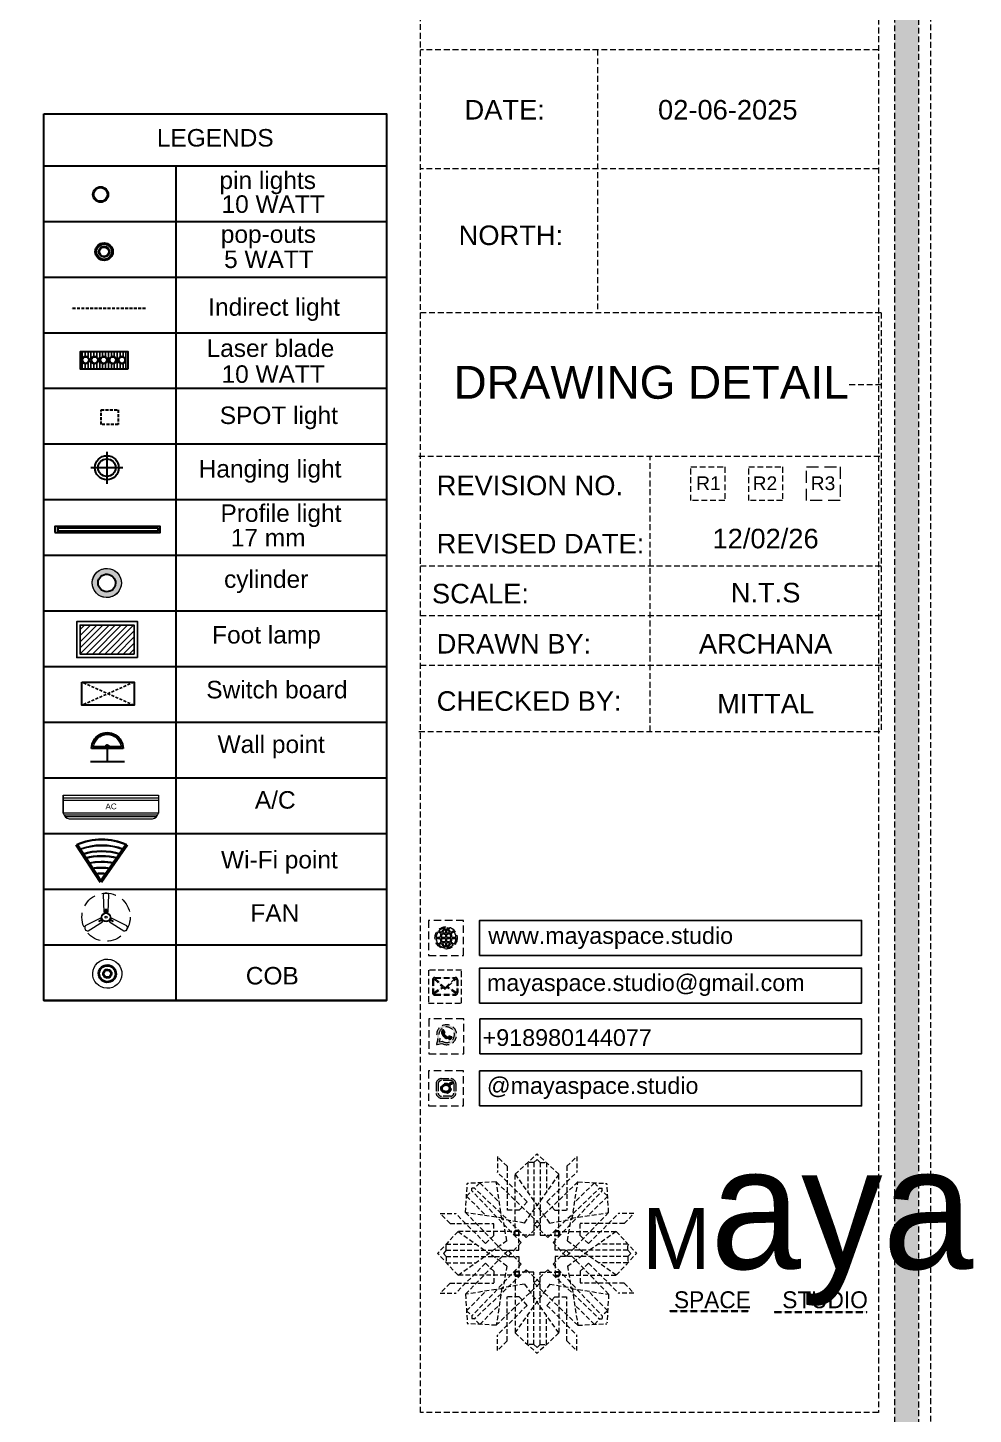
# Model space of a CAD drawing. Header units: millimetres. Extents: x 35877 to 3066687, y -650199 to -40525.
# Drawn here: x 148525.9 to 148688.1, y -180315 to -180077.3 of the extents above; entities that cross this region are included whole.
import ezdxf
from ezdxf.enums import TextEntityAlignment as Align

# ---------------------------------------------------------------- set-up
doc = ezdxf.new("R2010")
doc.units = ezdxf.units.MM
doc.header["$MEASUREMENT"] = 0
for name, pattern in [('00 . GROUND FLOOR$0$DASHED', [0.75, 0.5, -0.25]), ('DASHED', [0.75, 0.5, -0.25]), ('DASHED2', [0.375, 0.25, -0.125]), ('DASHEDX2', [1.5, 1, -0.5])]:
    doc.linetypes.add(name, pattern=pattern)
for name, color, linetype, lineweight in [('$TD_AUDIT_GENERATED_(A0BDF17)', 32, 'Continuous', 30), ('Dimension', 10, 'DASHEDX2', 20), ('ELEC-wires', 1, 'DASHED2', 13), ('Electrical', 84, 'Continuous', 30), ('FURNITURE', 32, 'Continuous', 9), ('furniture dimensions', 1, 'DASHED', 0), ('NAME PLATE', 7, 'Continuous', 25)]:
    doc.layers.add(name, color=color, linetype=linetype, lineweight=lineweight)
doc.layers.add('09ELECTRICAL', color=5, linetype='Continuous')
doc.layers.add('Labels and Texts', color=8, linetype='Continuous')
doc.styles.add('Arial', font='arial.ttf')
doc.styles.get("Standard").update_dxf_attribs({"font": 'arial.ttf', "height": 6})

# ---------------------------------------------------------------- blocks, each defined once
blk = doc.blocks.new('FSFSF')
at = {"color": 42, "lineweight": 5, "true_color": 0xe0ac11}
for p, q in [((28600.03, 143.51), (28600.03, 140.16)), ((28602.15, 141.41), (28600.03, 143.51)), ((28603.86, 139.69), (28608.58, 144.08)), ((28613.31, 139.69), (28608.58, 144.08)), ((28615.02, 141.41), (28617.14, 143.51)), ((28617.14, 143.51), (28617.14, 140.16)), ((28602.15, 141.41), (28602.15, 131.95)), ((28607.9, 142.22), (28606.58, 142.22)), ((28606.58, 142.22), (28606.58, 135.84)), ((28607.9, 142.22), (28608.58, 142.85)), ((28607.9, 142.22), (28607.9, 126.58)), ((28609.27, 142.22), (28608.59, 142.85)), ((28609.27, 142.22), (28609.27, 126.58)), ((28609.27, 142.22), (28610.59, 142.22)), ((28610.59, 142.22), (28610.59, 135.84)), ((28615.02, 141.41), (28615.02, 131.95)), ((28593.19, 131.45), (28593.54, 137.71)), ((28599.8, 138.06), (28593.54, 137.71)), ((28596.24, 137.86), (28595.12, 136.69)), ((28596.24, 137.86), (28600.47, 133.65)), ((28601.03, 130), (28599.8, 138.06)), ((28599.8, 138.05), (28608.58, 129.56)), ((28606.47, 133.76), (28600.03, 140.16)), ((28603.86, 126.58), (28603.86, 139.69)), ((28603.86, 139.69), (28608.58, 133.02)), ((28613.31, 139.69), (28608.59, 133.02)), ((28617.37, 138.05), (28608.59, 129.56)), ((28610.7, 133.76), (28617.14, 140.16)), ((28613.31, 126.58), (28613.31, 139.69)), ((28616.14, 130), (28617.37, 138.06)), ((28620.93, 137.86), (28616.7, 133.65)), ((28617.37, 138.06), (28623.63, 137.71)), ((28620.93, 137.86), (28622.05, 136.69)), ((28624, 131.45), (28623.65, 137.71)), ((28593.39, 135), (28594.56, 136.12)), ((28593.39, 135), (28597.6, 130.78)), ((28595.12, 136.69), (28594.53, 136.69)), ((28594.56, 136.12), (28594.56, 136.71)), ((28605.17, 124.98), (28594.56, 136.12)), ((28606.27, 126.08), (28595.12, 136.69)), ((28610.9, 126.08), (28622.05, 136.69)), ((28612.02, 124.98), (28622.62, 136.12)), ((28623.8, 135), (28619.59, 130.78)), ((28622.05, 136.69), (28622.64, 136.69)), ((28622.62, 136.12), (28622.62, 136.71)), ((28623.8, 135), (28622.62, 136.12)), ((28593.19, 131.45), (28601.69, 122.67)), ((28601.25, 130.22), (28593.19, 131.45)), ((28604.75, 131.95), (28602.15, 131.95)), ((28606.47, 133.76), (28604.75, 131.95)), ((28605.86, 129.18), (28608.58, 133.02)), ((28611.31, 129.18), (28608.59, 133.02)), ((28610.7, 133.76), (28612.42, 131.95)), ((28612.42, 131.95), (28615.02, 131.95)), ((28623.99, 131.45), (28615.5, 122.67)), ((28615.94, 130.22), (28624, 131.45)), ((28587.73, 131.22), (28591.08, 131.22)), ((28589.84, 129.1), (28587.73, 131.22)), ((28589.84, 129.1), (28599.29, 129.1)), ((28597.49, 124.78), (28591.08, 131.22)), ((28599.29, 126.5), (28599.29, 129.1)), ((28605.86, 129.18), (28601.03, 130)), ((28602.07, 125.39), (28601.25, 130.22)), ((28607.9, 128.92), (28608.58, 129.56)), ((28607.9, 128.92), (28608.58, 128.27)), ((28609.27, 128.92), (28608.59, 129.56)), ((28609.27, 128.92), (28608.59, 128.27)), ((28611.31, 129.18), (28616.14, 130)), ((28615.12, 125.39), (28615.94, 130.22)), ((28627.34, 129.1), (28617.89, 129.1)), ((28617.89, 126.5), (28617.89, 129.1)), ((28619.7, 124.78), (28626.1, 131.22)), ((28629.45, 131.22), (28626.1, 131.22)), ((28627.34, 129.1), (28629.45, 131.22)), ((28591.56, 127.39), (28587.17, 122.66)), ((28604.66, 127.39), (28591.56, 127.39)), ((28591.56, 127.39), (28598.23, 122.67)), ((28597.49, 124.78), (28599.29, 126.5)), ((28603.68, 126.54), (28603.68, 127.39)), ((28604.66, 126.54), (28603.68, 126.54)), ((28604.71, 127.57), (28603.86, 127.57)), ((28607.9, 126.58), (28603.86, 126.58)), ((28604.66, 123.35), (28604.66, 127.39)), ((28604.7, 126.58), (28604.71, 127.57)), ((28606.27, 126.08), (28608.58, 128.27)), ((28610.9, 126.08), (28608.59, 128.27)), ((28609.27, 126.58), (28613.31, 126.58)), ((28612.46, 126.58), (28612.46, 127.57)), ((28612.46, 127.57), (28613.31, 127.57)), ((28612.52, 123.35), (28612.52, 127.39)), ((28612.52, 127.39), (28625.63, 127.39)), ((28612.52, 126.54), (28613.51, 126.54)), ((28613.51, 126.54), (28613.51, 127.39)), ((28619.7, 124.78), (28617.89, 126.5)), ((28625.63, 127.39), (28618.96, 122.67)), ((28625.63, 127.39), (28630.02, 122.66)), ((28591.56, 117.94), (28587.17, 122.66)), ((28589.03, 123.35), (28588.4, 122.67)), ((28589.03, 121.98), (28588.4, 122.65)), ((28589.03, 123.35), (28589.03, 124.67)), ((28589.03, 124.67), (28595.4, 124.67)), ((28589.03, 123.35), (28604.66, 123.35)), ((28591.56, 117.94), (28598.23, 122.65)), ((28593.19, 113.88), (28601.69, 122.65)), ((28602.07, 125.39), (28598.23, 122.67)), ((28602.07, 119.94), (28598.23, 122.65)), ((28602.33, 123.35), (28601.69, 122.67)), ((28602.33, 121.98), (28601.69, 122.65)), ((28602.33, 123.35), (28602.97, 122.67)), ((28602.33, 121.98), (28602.97, 122.65)), ((28605.17, 124.98), (28602.97, 122.67)), ((28605.17, 120.35), (28602.97, 122.65)), ((28612.02, 124.98), (28614.21, 122.67)), ((28612.02, 120.35), (28614.21, 122.65)), ((28628.16, 123.35), (28612.52, 123.35)), ((28614.85, 123.35), (28614.21, 122.67)), ((28614.85, 121.98), (28614.21, 122.65)), ((28614.85, 123.35), (28615.5, 122.67)), ((28614.85, 121.98), (28615.5, 122.65)), ((28615.12, 125.39), (28618.96, 122.67)), ((28615.12, 119.94), (28618.96, 122.65)), ((28623.99, 113.88), (28615.5, 122.65)), ((28625.63, 117.94), (28618.96, 122.65)), ((28628.16, 124.67), (28621.78, 124.67)), ((28625.63, 117.94), (28630.02, 122.66)), ((28628.16, 123.35), (28628.16, 124.67)), ((28628.16, 123.35), (28628.78, 122.67)), ((28628.16, 121.98), (28628.78, 122.65)), ((28589.03, 121.98), (28604.66, 121.98)), ((28589.03, 121.98), (28589.03, 120.66)), ((28589.03, 120.66), (28595.4, 120.66)), ((28597.49, 120.54), (28591.08, 114.11)), ((28605.17, 120.35), (28594.56, 109.2)), ((28597.49, 120.54), (28599.29, 118.83)), ((28602.07, 119.94), (28601.25, 115.1)), ((28604.66, 121.98), (28604.66, 117.94)), ((28612.02, 120.35), (28622.62, 109.2)), ((28612.52, 121.98), (28612.52, 117.94)), ((28628.16, 121.98), (28612.52, 121.98)), ((28615.12, 119.94), (28615.94, 115.1)), ((28619.7, 120.54), (28617.89, 118.83)), ((28619.7, 120.54), (28626.1, 114.11)), ((28628.16, 120.66), (28621.78, 120.66)), ((28628.16, 121.98), (28628.16, 120.66)), ((28604.66, 117.94), (28591.56, 117.94)), ((28606.27, 119.15), (28595.12, 108.54)), ((28599.29, 118.83), (28599.29, 116.23)), ((28604.66, 118.78), (28603.68, 118.78)), ((28603.68, 118.78), (28603.68, 117.94)), ((28607.9, 118.65), (28603.86, 118.65)), ((28603.86, 118.65), (28603.86, 105.54)), ((28604.71, 117.66), (28603.86, 117.66)), ((28604.7, 118.65), (28604.71, 117.66)), ((28606.27, 119.15), (28608.58, 116.96)), ((28607.9, 103.01), (28607.9, 118.65)), ((28607.9, 116.31), (28608.58, 116.96)), ((28610.9, 119.15), (28608.59, 116.96)), ((28609.27, 116.31), (28608.59, 116.96)), ((28609.27, 118.65), (28613.31, 118.65)), ((28609.27, 103.01), (28609.27, 118.65)), ((28610.9, 119.15), (28622.05, 108.54)), ((28612.46, 118.65), (28612.46, 117.66)), ((28612.46, 117.66), (28613.31, 117.66)), ((28612.52, 118.78), (28613.51, 118.78)), ((28612.52, 117.94), (28625.63, 117.94)), ((28613.31, 118.65), (28613.31, 105.54)), ((28613.51, 118.78), (28613.51, 117.94)), ((28617.89, 118.83), (28617.89, 116.23)), ((28589.84, 116.23), (28587.73, 114.11)), ((28587.73, 114.11), (28591.08, 114.11)), ((28589.84, 116.23), (28599.29, 116.23)), ((28601.25, 115.1), (28593.19, 113.87)), ((28593.19, 113.87), (28593.54, 107.62)), ((28593.39, 110.32), (28597.6, 114.55)), ((28599.8, 107.17), (28608.58, 115.67)), ((28601.03, 115.23), (28599.8, 107.17)), ((28605.86, 116.05), (28601.03, 115.23)), ((28605.86, 116.05), (28608.58, 112.21)), ((28607.9, 116.31), (28608.58, 115.67)), ((28609.27, 116.31), (28608.59, 115.67)), ((28611.31, 116.05), (28608.59, 112.21)), ((28617.37, 107.17), (28608.59, 115.67)), ((28611.31, 116.05), (28616.14, 115.23)), ((28615.94, 115.1), (28624, 113.87)), ((28616.14, 115.23), (28617.37, 107.17)), ((28627.34, 116.23), (28617.89, 116.23)), ((28623.8, 110.32), (28619.59, 114.55)), ((28624, 113.87), (28623.65, 107.62)), ((28629.45, 114.11), (28626.1, 114.11)), ((28627.34, 116.23), (28629.45, 114.11)), ((28596.24, 107.37), (28600.47, 111.58)), ((28606.47, 111.47), (28600.03, 105.07)), ((28602.15, 103.82), (28602.15, 113.27)), ((28604.75, 113.27), (28602.15, 113.27)), ((28603.86, 105.54), (28608.58, 112.21)), ((28606.47, 111.47), (28604.75, 113.27)), ((28613.31, 105.54), (28608.59, 112.21)), ((28610.7, 111.47), (28612.42, 113.27)), ((28610.7, 111.47), (28617.14, 105.07)), ((28612.42, 113.27), (28615.02, 113.27)), ((28615.02, 103.82), (28615.02, 113.27)), ((28620.93, 107.37), (28616.7, 111.58)), ((28593.39, 110.32), (28594.56, 109.2)), ((28599.8, 107.17), (28593.54, 107.52)), ((28595.12, 108.54), (28594.53, 108.54)), ((28594.56, 109.2), (28594.56, 108.61)), ((28596.24, 107.37), (28595.12, 108.54)), ((28606.58, 103.01), (28606.58, 109.38)), ((28610.59, 103.01), (28610.59, 109.38)), ((28617.37, 107.17), (28623.63, 107.52)), ((28620.93, 107.37), (28622.05, 108.54)), ((28622.05, 108.54), (28622.64, 108.54)), ((28623.8, 110.32), (28622.62, 109.2)), ((28622.62, 109.2), (28622.62, 108.61)), ((28600.03, 101.71), (28600.03, 105.07)), ((28603.86, 105.54), (28608.58, 101.15)), ((28613.31, 105.54), (28608.58, 101.15)), ((28617.14, 101.71), (28617.14, 105.07)), ((28602.15, 103.82), (28600.03, 101.71)), ((28607.9, 103.01), (28606.58, 103.01)), ((28607.9, 103.01), (28608.58, 102.38)), ((28609.27, 103.01), (28608.59, 102.38)), ((28609.27, 103.01), (28610.59, 103.01)), ((28615.02, 103.82), (28617.14, 101.71))]:
    blk.add_line(p, q, dxfattribs=at)
blk = doc.blocks.new('hgwg')
at = {"layer": 'Dimension', "true_color": 0xd39e00}
h = blk.add_hatch(color=42, dxfattribs=at)
h.dxf.hatch_style = 1
h.paths.add_polyline_path([(27505.71, 45.05), (27494.27, 45.05), (27494.27, 44.9), (27505.71, 44.9)])
h = blk.add_hatch(color=42, dxfattribs=at)
h.dxf.hatch_style = 1
h.paths.add_polyline_path([(27523.3, 44.9), (27509.68, 44.9), (27509.68, 44.75), (27523.3, 44.75)])
at = {"layer": 'Dimension', "color": 42, "true_color": 0xd39e00}
for p, q in [((27494.27, 45.05), (27505.71, 45.05)), ((27494.27, 44.9), (27494.27, 45.05)), ((27505.71, 45.05), (27505.71, 44.9)), ((27494.27, 44.9), (27505.71, 44.9)), ((27509.68, 44.9), (27523.3, 44.9)), ((27509.68, 44.9), (27509.68, 44.75)), ((27509.68, 44.75), (27523.3, 44.75)), ((27523.3, 44.75), (27523.3, 44.9))]:
    blk.add_line(p, q, dxfattribs=at)
at = {"layer": 'Dimension', "color": 42, "true_color": 0xd39e00, "attachment_point": 1}
for s, width, insert, char_height in [('{\\fCinzel|b0|i0|c0|p2;\\H1.5x;M\\fAmsterdam One|b0|i0|c0|p2;\\H2x;aya}', 85.3277, (27490.17, 69.17), 6), ('{\\fCinzel|b0|i0|c0|p0;SPACE     STUDIO}', 66.129, (27494.83, 47.86), 2.5)]:
    blk.add_mtext_dynamic_manual_height_columns(s, width=width, gutter_width=30, heights=[0], dxfattribs=dict(at, insert=insert, char_height=char_height))
blk = doc.blocks.new('aggerg')
at = {"layer": 'Dimension', "color": 42, "true_color": 0xd39e00}
blk.add_lwpolyline([(-1.41, 1.41), (1.41, 1.41), (1.41, -1.41), (-1.41, -1.41)], close=True, dxfattribs=at)
at = {"layer": 'NAME PLATE', "lineweight": 0, "insert": (-0.03, 0.62), "char_height": 1.151, "width": 2.2458, "attachment_point": 2, "style": 'Arial'}
blk.add_mtext('R3', dxfattribs=at)
blk = doc.blocks.new('QEGW4TG')
at = {"layer": 'Dimension', "true_color": 0x000000}
h = blk.add_hatch(color=18, dxfattribs=at)
h.dxf.hatch_style = 1
h.paths.add_polyline_path([(2.69, 1.93, 0.170513), (2.95, 1.97, 0.190337), (3.11, 2.18, 0.316231), (3.07, 2.28), (2.79, 2.37, 0.273721), (2.69, 2.34, 0.040749), (2.63, 2.27, -0.441282), (2.53, 2.25, -0.11828), (2.06, 2.64, -0.441282), (2.07, 2.74, 0.040749), (2.13, 2.81, 0.290083), (2.14, 2.92), (2.01, 3.18, 0.316231), (1.91, 3.2, 0.190337), (1.73, 3, 0.170513), (1.72, 2.74, 0.252784)], flags=0)
h.paths.add_polyline_path([(1.19, 1.98), (1.03, 1.3, 0.550912), (1.11, 1.23), (1.75, 1.39, 6.344125)])
h.paths.add_polyline_path([(1.81, 1.7), (1.4, 1.6), (1.5, 2.03, -9.071339)], flags=16)
h.paths.add_polyline_path([(3.11, 2.16, -0.17811), (2.95, 1.97, -0.170513), (2.69, 1.93, -0.252784), (1.72, 2.74, -0.170513), (1.73, 3, -0.17811), (1.89, 3.19, -0.370089), (2.01, 3.18), (2.14, 2.92, -0.307185), (2.13, 2.8, -0.041087), (2.06, 2.73, 0.321676), (2.05, 2.65, 0.126524), (2.55, 2.24, 0.312216), (2.62, 2.26, -0.041087), (2.68, 2.34, -0.290673), (2.79, 2.37), (3.07, 2.28, -0.370089)], flags=0)
h = blk.add_hatch(color=18, dxfattribs=at)
h.dxf.hatch_style = 1
h.paths.add_polyline_path([(2.79, 2.37, 0.273721), (2.69, 2.34, 0.040749), (2.63, 2.27, -0.441282), (2.53, 2.25, -0.11828), (2.06, 2.64, -0.441282), (2.07, 2.74, 0.040749), (2.13, 2.81, 0.290083), (2.14, 2.92), (2.01, 3.18, 0.316231), (1.91, 3.2, 0.190337), (1.73, 3, 0.170513), (1.72, 2.74, 0.252784), (2.69, 1.93, 0.170513), (2.95, 1.97, 0.190337), (3.11, 2.18, 0.316231), (3.07, 2.28)])
for p, q in [((1.19, 1.98), (1.03, 1.3)), ((1.5, 2.03), (1.4, 1.6)), ((2.01, 3.18), (2.14, 2.92)), ((3.07, 2.28), (2.8, 2.36)), ((1.1, 1.23), (1.75, 1.39)), ((1.4, 1.6), (1.81, 1.7))]:
    blk.add_line(p, q)
blk.add_lwpolyline([(0, 0), (4.68, 0), (4.68, 4.68), (0, 4.68)], close=True)
for centre, radius, start, end in [((2.39, 2.56), 1.34, 241.4727, 205.6422), ((2.39, 2.56), 1.04, 235.9962, 210.8333), ((2.09, 2.87), 0.39, 159.7007, 198.4072), ((2.96, 3.23), 1.33, 201.4218, 258.1669), ((2.07, 2.87), 0.364, 118.9685, 159.3648), ((1.94, 3.12), 0.0896, 41.8985, 123.1344), ((2.11, 2.68), 0.066, 135.9932, 224.8892), ((1.67, 3.16), 0.586, 312.4617, 321.8728), ((3.12, 3.42), 1.31, 216.5455, 243.5279), ((2.05, 2.87), 0.104, 320.3924, 28.6971), ((2.57, 2.3), 0.066, 234.2482, 323.1441), ((3.11, 1.94), 0.586, 137.2645, 146.6756), ((2.76, 2.27), 0.104, 70.4402, 138.745), ((2.75, 2.31), 0.39, 260.7301, 299.4366), ((2.76, 2.29), 0.364, 299.7725, 340.1688), ((3.03, 2.2), 0.0896, 336.0029, 57.2388), ((1.09, 1.29), 0.0598, 164.8483, 282.1458)]:
    blk.add_arc(centre, radius, start, end)
blk = doc.blocks.new('ASGERG')
at = {"layer": 'Dimension', "true_color": 0x000000}
h = blk.add_hatch(color=18, dxfattribs=at)
h.dxf.hatch_style = 1
h.paths.add_polyline_path([(0.99, 1.7, 0.353872), (1.69, 1.03), (2.96, 1.03, 0.353872), (3.66, 1.7), (3.66, 2.99, 0.353872), (2.96, 3.67), (1.69, 3.67, 0.353872), (0.99, 2.99)])
h.paths.add_polyline_path([(1.27, 2.97, -0.353872), (1.72, 3.4), (2.94, 3.4, -0.353872), (3.38, 2.97), (3.38, 1.72, -0.353872), (2.94, 1.3), (1.72, 1.3, -0.353872), (1.27, 1.72)], flags=16)
h.paths.add_polyline_path([(3.02, 2.35, -1), (1.64, 2.35, -1)], flags=0)
h.paths.add_polyline_path([(2.74, 2.35, -1), (1.92, 2.35, -1)], flags=0)
h.paths.add_polyline_path([(2.86, 3.02, -1), (3.19, 3.02, -1)], flags=0)
h.paths.add_polyline_path([(1.64, 2.35, 1), (3.02, 2.35, 1)], flags=0)
h = blk.add_hatch(color=18, dxfattribs=at)
h.dxf.hatch_style = 1
h.paths.add_polyline_path([(1.64, 2.35, 1), (3.02, 2.35, 1)])
h.paths.add_polyline_path([(2.74, 2.35, -1), (1.92, 2.35, -1)], flags=16)
h = blk.add_hatch(color=18, dxfattribs=at)
h.dxf.hatch_style = 1
h.paths.add_polyline_path([(3.19, 3.02, 1), (2.86, 3.02, 1)])
for p, q in [((0.99, 2.99), (0.99, 1.7)), ((1.27, 2.97), (1.27, 1.72)), ((1.69, 3.67), (2.96, 3.67)), ((2.94, 3.4), (1.72, 3.4)), ((3.38, 2.97), (3.38, 1.72)), ((3.66, 2.99), (3.66, 1.7)), ((1.69, 1.03), (2.96, 1.03)), ((2.94, 1.3), (1.72, 1.3))]:
    blk.add_line(p, q)
blk.add_lwpolyline([(0, 0), (4.68, 0), (4.68, 4.68), (0, 4.68)], close=True)
for centre, radius in [((2.33, 2.35), 0.694), ((2.33, 2.35), 0.414), ((3.02, 3.02), 0.168)]:
    blk.add_circle(centre, radius)
for centre, radius, start, end in [((1.76, 2.89), 0.778, 94.8631, 172.8127), ((1.76, 2.91), 0.491, 94.8631, 172.8127), ((2.9, 2.91), 0.491, 7.1873, 85.1369), ((2.89, 2.89), 0.778, 7.1873, 85.1369), ((1.76, 1.8), 0.778, 187.1873, 265.1369), ((1.76, 1.78), 0.491, 187.1873, 265.1369), ((2.9, 1.78), 0.491, 274.8631, 352.8127), ((2.89, 1.8), 0.778, 274.8631, 352.8127)]:
    blk.add_arc(centre, radius, start, end)
blk = doc.blocks.new('DTGWEGEARG')
at = {"layer": 'Dimension', "true_color": 0x000000}
h = blk.add_hatch(color=18, dxfattribs=at)
h.dxf.hatch_style = 1
h.paths.add_polyline_path([(3.83, 2.34, 1), (0.85, 2.34, 1)])
h.paths.add_polyline_path([(2.51, 1.01, 0.105795), (2.96, 1.58, -0.055205), (3.3, 1.41, -0.169822)], flags=16)
h.paths.add_polyline_path([(2.41, 1.12), (2.41, 1.69, -0.058279), (2.81, 1.63, -0.103353)], flags=16)
h.paths.add_polyline_path([(2.26, 1.13, -0.101741), (1.87, 1.63, -0.057171), (2.26, 1.69)], flags=16)
h.paths.add_polyline_path([(2.17, 1.01, -0.169822), (1.38, 1.41, -0.055205), (1.72, 1.58, 0.105795)], flags=16)
h.paths.add_polyline_path([(3.02, 1.72, 0.081336), (3.13, 2.27), (3.68, 2.27, -0.152069), (3.4, 1.52, 0.05687)], flags=16)
h.paths.add_polyline_path([(2.87, 1.77, 0.061945), (2.41, 1.84), (2.41, 2.27), (2.98, 2.27, -0.081344)], flags=16)
h.paths.add_polyline_path([(2.26, 1.84, 0.060923), (1.8, 1.77, -0.081344), (1.7, 2.27), (2.26, 2.27)], flags=16)
h.paths.add_polyline_path([(1.66, 1.72, 0.05687), (1.28, 1.52, -0.152069), (1, 2.27), (1.55, 2.27, 0.081336)], flags=16)
h.paths.add_polyline_path([(2.41, 2.42), (2.41, 2.83, 0.061945), (2.87, 2.91, -0.080009), (2.98, 2.42)], flags=16)
h.paths.add_polyline_path([(3.13, 2.42, 0.080116), (3.02, 2.96, 0.05687), (3.4, 3.16, 0.028258), (3.3, 3.27, -0.055205), (2.96, 3.1, 0.105795), (2.51, 3.67, -0.36029), (3.68, 2.42)], flags=16)
h.paths.add_polyline_path([(2.26, 2.42), (1.7, 2.42, -0.080009), (1.8, 2.91, 0.060923), (2.26, 2.84)], flags=16)
h.paths.add_polyline_path([(1.55, 2.42), (1, 2.42, -0.150466), (1.28, 3.16, 0.05687), (1.66, 2.96, 0.080116)], flags=16)
h.paths.add_polyline_path([(2.41, 2.98), (2.41, 3.56, -0.103353), (2.81, 3.05, -0.058279)], flags=16)
h.paths.add_polyline_path([(2.26, 2.99, -0.057171), (1.87, 3.05, -0.101741), (2.26, 3.55)], flags=16)
h.paths.add_polyline_path([(1.72, 3.1, -0.055205), (1.38, 3.27, -0.169822), (2.17, 3.67, 0.105795)], flags=16)
blk.add_lwpolyline([(0, 0), (4.68, 0), (4.68, 4.68), (0, 4.68)], close=True)
at = {"layer": 'Dimension', "color": 18, "true_color": 0x000000}
for p, q in [((1, 2.42), (1.55, 2.42)), ((1, 2.27), (1.55, 2.27)), ((1.7, 2.42), (2.26, 2.42)), ((1.7, 2.27), (2.26, 2.27)), ((2.26, 3.55), (2.26, 2.99)), ((2.26, 2.84), (2.26, 2.42)), ((2.26, 2.27), (2.26, 1.84)), ((2.41, 3.56), (2.41, 2.98)), ((2.41, 2.83), (2.41, 2.42)), ((2.41, 2.42), (2.98, 2.42)), ((2.41, 2.27), (2.98, 2.27)), ((2.41, 2.27), (2.41, 1.84)), ((3.13, 2.42), (3.68, 2.42)), ((3.13, 2.27), (3.68, 2.27)), ((2.26, 1.69), (2.26, 1.13)), ((2.41, 1.69), (2.41, 1.12))]:
    blk.add_line(p, q, dxfattribs=at)
blk.add_circle((2.34, 2.34), 1.49, dxfattribs=at)
for centre, radius, start, end in [((2.34, 2.34), 1.34, 142.3819, 176.6093), ((2.34, 2.34), 1.34, 183.0315, 217.6181), ((2.34, 4.74), 1.9, 236.1399, 249.1595), ((2.34, 2.34), 1.34, 97.3549, 135.9073), ((2.34, 4.74), 1.75, 236.7417, 249.3811), ((3.28, 2.34), 1.73, 159.0567, 177.3789), ((3.28, 2.34), 1.73, 182.3435, 200.9433), ((3.28, 2.34), 1.58, 158.8325, 177.1302), ((3.28, 2.34), 1.58, 182.5658, 201.1675), ((3.28, 2.34), 1.73, 129.9301, 154.0867), ((2.34, 4.74), 1.9, 253.6799, 267.6253), ((3.28, 2.34), 1.58, 130.1073, 153.3446), ((2.34, 4.74), 1.75, 254.3336, 267.422), ((1.4, 2.34), 1.58, 26.6554, 50.2584), ((2.34, 4.74), 1.75, 272.3248, 285.6664), ((2.34, 4.74), 1.9, 272.1415, 286.3201), ((2.34, 2.34), 1.34, 3.3907, 82.6451), ((1.4, 2.34), 1.73, 25.9133, 50.0699), ((1.4, 2.34), 1.58, 2.8698, 21.1675), ((1.4, 2.34), 1.58, 338.8325, 357.4342), ((2.34, 4.74), 1.75, 290.6189, 303.2583), ((2.34, 4.74), 1.9, 290.8405, 303.8601), ((1.4, 2.34), 1.73, 2.6211, 20.9433), ((1.4, 2.34), 1.73, 339.0567, 357.6565), ((2.34, 2.34), 1.34, 322.3819, 356.9685), ((2.34, -0.06), 1.9, 110.8405, 123.8601), ((2.34, -0.06), 1.75, 110.6189, 123.2583), ((2.34, 2.34), 1.34, 224.0927, 262.6451), ((3.28, 2.34), 1.73, 205.9133, 230.0699), ((2.34, -0.06), 1.9, 92.3747, 106.3201), ((2.34, -0.06), 1.75, 92.578, 105.6664), ((3.28, 2.34), 1.58, 206.6554, 229.8927), ((2.34, -0.06), 1.9, 73.6799, 87.8585), ((2.34, -0.06), 1.75, 74.3336, 87.6752), ((1.4, 2.34), 1.58, 309.7416, 333.3446), ((1.4, 2.34), 1.73, 309.9301, 334.0867), ((2.34, 2.34), 1.34, 277.3549, 315.9073), ((2.34, -0.06), 1.75, 56.7417, 69.3811), ((2.34, -0.06), 1.9, 56.1399, 69.1595)]:
    blk.add_arc(centre, radius, start, end, dxfattribs=at)
blk = doc.blocks.new('FLOOR LT.')
at = {"layer": '09ELECTRICAL'}
h = blk.add_hatch(dxfattribs=at)
h.set_pattern_fill('ANSI31', color=256, scale=6.05916, angle=180, style=0)
h.set_pattern_definition([(225, (8190.6031, -14293.93296), (0.535559115, -0.535559115), [])])
h.paths.add_polyline_path([(0.56, -5.52), (-8.83, -5.52), (-8.83, -0.49), (0.56, -0.49)])
for points in [[(1.17, -6.13), (-9.43, -6.13), (-9.43, 0.12), (1.17, 0.12)], [(0.56, -5.52), (-8.83, -5.52), (-8.83, -0.49), (0.56, -0.49)]]:
    blk.add_lwpolyline(points, close=True, dxfattribs=at)
blk = doc.blocks.new('A$C2E9001B6')
at = {"layer": 'Electrical', "ltscale": 10}
for p, q in [((0, 5), (5.83, 5)), ((2.92, 2.71), (2.92, 5)), ((0.21, 2.71), (5.62, 2.71)), ((0.51, 2.42), (5.32, 2.42))]:
    blk.add_line(p, q, dxfattribs=at)
at = {"layer": 'Electrical', "ltscale": 10, "extrusion": (0, 0, -1)}
for centre, major_axis, start_param, end_param in [((2.92, 2.71), (-1.91, 1.91), 2.356194, 5.497787), ((2.92, 2.71), (1.71, 1.71), 0.902965, 3.809424), ((2.92, 2.43), (-0.223, 0.223), 2.378522, 5.47546)]:
    blk.add_ellipse(centre, major_axis=major_axis, ratio=1, start_param=start_param, end_param=end_param, dxfattribs=at)
blk = doc.blocks.new('zw$7A8B')
at = {"layer": 'Electrical', "lineweight": 9}
for p, q in [((0, 12), (0, 2.9)), ((0.28, 2.07), (47.72, 2.07)), ((0.81, 1.24), (47.19, 1.24)), ((3.04, 0), (44.96, 0))]:
    blk.add_line(p, q, dxfattribs=at)
at = {"layer": 'Electrical', "lineweight": 9, "ltscale": 2}
for p, q in [((0, 12), (48, 12)), ((0, 2.9), (0, 12)), ((48, 12), (48, 2.9)), ((48, 2.9), (0, 2.9))]:
    blk.add_line(p, q, dxfattribs=at)
at = {"layer": 'Electrical', "lineweight": 9, "ltscale": 15}
for p, q in [((0, 10.69), (48, 10.69)), ((0, 9.53), (48, 9.53))]:
    blk.add_line(p, q, dxfattribs=at)
at = {"layer": 'Electrical', "lineweight": 9}
for centre, start, end in [((3.61, 3.64), 191.54791, 261.14859), ((44.39, 3.64), 278.85141, 348.45209)]:
    blk.add_arc(centre, 3.68, start, end, dxfattribs=at)
at = {"layer": 'Electrical', "ltscale": 10, "insert": (21.28, 7.81), "char_height": 2.929, "width": 6.7046, "attachment_point": 1}
blk.add_mtext('AC', dxfattribs=at)

msp = doc.modelspace()

# ---------------------------------------------------------------- hatches: boundary and pattern name
at = {"layer": '$TD_AUDIT_GENERATED_(A0BDF17)', "lineweight": 13, "true_color": 0xc7c8ca, "transparency": 33554687}
h = msp.add_hatch(color=9, dxfattribs=at)
h.dxf.hatch_style = 1
h.paths.add_polyline_path([(148534.2767, -180217.3053), (148534.3686, -180217.4462, -0.20683695), (148542.8511, -180217.4441), (148542.9479, -180217.3053, 0.20833147)])
h.paths.add_polyline_path([(148534.7919, -180218.095), (148534.8848, -180218.2374, -0.17912075), (148542.3068, -180218.2252), (148542.4047, -180218.0846, 0.18104085)])
h.paths.add_polyline_path([(148535.3233, -180218.9095), (148535.4174, -180219.0538, -0.15130598), (148541.7432, -180219.034), (148541.8427, -180218.8911, 0.1536633)])
h.paths.add_polyline_path([(148535.7792, -180219.6083), (148535.8746, -180219.7545, -0.12793916), (148541.2577, -180219.7305), (148541.3589, -180219.5854, 0.13067492)])
h.paths.add_polyline_path([(148536.3419, -180220.4709), (148536.4392, -180220.6199, -0.09958591), (148540.656, -180220.5939), (148540.7596, -180220.4453, 0.10279903)])
h.paths.add_polyline_path([(148536.9231, -180221.3618), (148537.0226, -180221.5143, -0.07071362), (148540.0315, -180221.4901), (148540.138, -180221.3373, 0.07443909)])
h.paths.add_polyline_path([(148539.4922, -180222.264, 0.04541469), (148537.5241, -180222.2829), (148537.6263, -180222.4397, -0.04112928), (148539.3822, -180222.4219)])
at = {"layer": 'Dimension', "true_color": 0xd39e00, "transparency": 33554687}
h = msp.add_hatch(color=42, dxfattribs=at)
h.paths.add_polyline_path([(148094.233, -179910.7893), (148094.233, -180322.1545), (148678.662, -180322.1545), (148678.662, -179910.7893)])
h.paths.add_polyline_path([(148098.3346, -179914.8909), (148674.5604, -179914.8909), (148674.5604, -180318.0528), (148098.3346, -180318.0528)], flags=16)
at = {"layer": 'Dimension', "true_color": 0x000000, "transparency": 33554687}
h = msp.add_hatch(color=18, dxfattribs=at)
h.dxf.hatch_style = 1
h.paths.add_polyline_path([(148599.2178, -180243.1274, 0.41421356), (148599.6533, -180242.6919), (148599.6533, -180240.5145, 0.41421356), (148599.2178, -180240.079), (148595.758, -180240.079, 0.41421356), (148595.3225, -180240.5145), (148595.3225, -180242.6919, 0.41421356), (148595.758, -180243.1274)])
h.paths.add_polyline_path([(148597.8091, -180241.8154), (148599.4103, -180242.8844, -0.19891237), (148599.2178, -180242.9641), (148595.758, -180242.9641, -0.19891237), (148595.5655, -180242.8844), (148597.1667, -180241.8154), (148597.4879, -180242.116)], flags=16)
h.paths.add_polyline_path([(148597.4879, -180241.8923), (148595.7267, -180240.2441, -0.02878333), (148595.758, -180240.2423), (148599.2178, -180240.2423, -0.02878333), (148599.2491, -180240.2441)], flags=16)
h.paths.add_polyline_path([(148597.9315, -180241.7008), (148599.4076, -180240.3194, -0.20248192), (148599.49, -180240.5145), (148599.49, -180242.6919, -0.04307597), (148599.486, -180242.7386)], flags=16)
h.paths.add_polyline_path([(148597.0443, -180241.7008), (148595.4898, -180242.7386, -0.04307597), (148595.4858, -180242.6919), (148595.4858, -180240.5145, -0.20248192), (148595.5682, -180240.3194)], flags=16)
at = {"layer": 'Electrical', "lineweight": 25, "true_color": 0x000000, "transparency": 33554687}
h = msp.add_hatch(dxfattribs=at)
h.set_pattern_fill('ANSI31', color=18, scale=4, angle=225)
h.set_pattern_definition([(270, (161534.27237, -201103.6364), (0.5, -2e-16), [])])
h.paths.add_polyline_path([(148540.7502, -180135.7979), (148541.6186, -180134.7478, -0.67540134), (148542.0775, -180133.608, -0.15536019), (148542.4604, -180133.7299), (148543.0801, -180132.9806), (148543.0801, -180132.7979), (148534.9907, -180132.7979), (148534.9907, -180135.7979)])
h.paths.add_polyline_path([(148535.8551, -180134.9325, -1), (148535.8551, -180133.608, -1)], flags=16)
h.paths.add_polyline_path([(148537.4107, -180133.608, -1), (148537.4107, -180134.9325, -1)], flags=16)
h.paths.add_polyline_path([(148535.8551, -180134.8001, -1), (148535.8551, -180133.7405, -1)], flags=0)
h.paths.add_polyline_path([(148537.4107, -180133.7405, -1), (148537.4107, -180134.8001, -1)], flags=0)
h.paths.add_polyline_path([(148538.9663, -180133.608, -1), (148538.9663, -180134.9325, -1)], flags=16)
h.paths.add_polyline_path([(148538.9663, -180133.7405, -1), (148538.9663, -180134.8001, -1)], flags=0)
h.paths.add_polyline_path([(148540.5219, -180133.608, -1), (148540.5219, -180134.9325, -1)], flags=16)
h.paths.add_polyline_path([(148540.5219, -180133.7405, -1), (148540.5219, -180134.8001, -1)], flags=0)
h.paths.add_polyline_path([(148541.6186, -180134.7478), (148540.7502, -180135.7979), (148543.0801, -180135.7979), (148543.0801, -180132.9806), (148542.4604, -180133.7299, -0.7310619), (148542.0775, -180134.9325, -0.19374382)], flags=17)
at = {"layer": 'FURNITURE', "lineweight": 0, "transparency": 33554600}
h = msp.add_hatch(color=9, dxfattribs=at)
h.dxf.hatch_style = 1
h.paths.add_polyline_path([(148536.99, -180172.4737, 1), (148541.99, -180172.4737, 1)])
h.paths.add_polyline_path([(148540.99, -180172.4737, -1), (148537.99, -180172.4737, -1)], flags=16)

# ---------------------------------------------------------------- linework, layer by layer
at = {"layer": '$TD_AUDIT_GENERATED_(A0BDF17)', "color": 5, "lineweight": 53, "transparency": 33554687}
for q in [(148534.2767, -180217.3053, -0.2268), (148542.9479, -180217.3053, -0.2268)]:
    msp.add_line((148538.4693, -180223.7318, -0.2268), q, dxfattribs=at)
at = {"layer": '$TD_AUDIT_GENERATED_(A0BDF17)', "lineweight": 13, "transparency": 33554687}
for centre, radius, start, end in [((148538.6123, -180227.2591, -0.2268), 10.8571, 66.463631, 113.536369), ((148538.6123, -180228.2578, -0.2268), 10.8571, 69.555062, 110.601972), ((148538.6123, -180228.2578, -0.2268), 10.6913, 69.783866, 110.404531), ((148538.6123, -180229.2565, -0.2268), 10.8571, 72.690079, 107.633807), ((148538.6123, -180229.2565, -0.2268), 10.6913, 72.971626, 107.387374), ((148538.6123, -180230.0893, -0.2268), 10.8571, 75.346176, 105.125935), ((148538.6123, -180231.088, -0.2268), 10.8571, 78.592934, 102.070244), ((148538.6123, -180231.088, -0.2268), 10.6913, 78.979361, 101.727768), ((148538.6123, -180232.0867, -0.2268), 10.8571, 81.921698, 98.950466), ((148538.6123, -180232.0867, -0.2268), 10.6913, 82.371465, 98.55092), ((148538.6123, -180233.0854, -0.2268), 10.8571, 85.351274, 95.7524), ((148538.6123, -180233.0854, -0.2268), 10.6913, 85.870472, 95.291298)]:
    msp.add_arc(centre, radius, start, end, dxfattribs=at)
at = {"layer": '$TD_AUDIT_GENERATED_(A0BDF17)', "color": 252, "lineweight": 13, "true_color": 0x939598, "transparency": 33554687}
msp.add_arc((148538.6123, -180227.2591, -0.2268), 10.6913, 66.641864, 113.386262, dxfattribs=at)
at = {"color": 242, "linetype": 'DASHED', "true_color": 0xcd2027, "transparency": 33554687}
for p, q in [((148544.1944, -180193.4426, -0.2268), (148535.1872, -180189.4557, -0.2268)), ((148544.1944, -180189.4557, -0.2268), (148535.1872, -180193.4426, -0.2268))]:
    msp.add_line(p, q, dxfattribs=at)
at = {"color": 18, "true_color": 0x000000, "transparency": 33554687}
for points in [[(148603.421, -180236.3065), (148668.9055, -180236.3065), (148668.9055, -180230.3214), (148603.421, -180230.3214)], [(148603.421, -180244.4755), (148668.9055, -180244.4755), (148668.9055, -180238.4904), (148603.421, -180238.4904)], [(148603.4514, -180253.1889), (148668.9055, -180253.1889), (148668.9055, -180247.2038), (148603.4514, -180247.2038)], [(148603.421, -180262.1106), (148668.9055, -180262.1106), (148668.9055, -180256.1256), (148603.421, -180256.1256)]]:
    msp.add_lwpolyline(points, close=True, dxfattribs=at)
at = {"layer": 'Dimension', "color": 42, "true_color": 0xd39e00, "transparency": 33554687}
for p, q in [((148671.7836, -180081.06), (148593.2536, -180081.06)), ((148623.6376, -180081.06), (148623.6376, -180126.1435)), ((148671.7836, -180101.467), (148593.2536, -180101.467)), ((148672.2594, -180126.1435), (148593.0108, -180126.1435)), ((148672.2594, -180126.1435), (148672.2594, -180197.9221)), ((148666.793, -180138.4484), (148672.2594, -180138.4484)), ((148593.0108, -180150.7533), (148672.2594, -180150.7533)), ((148632.6351, -180197.9221), (148632.6351, -180150.7533)), ((148672.2594, -180169.6209), (148593.0108, -180169.6209)), ((148672.2594, -180178.1182), (148593.0108, -180178.1182)), ((148672.2594, -180186.6155), (148593.0108, -180186.6155)), ((148593.0108, -180197.9221), (148672.2594, -180197.9221))]:
    msp.add_line(p, q, dxfattribs=at)
at = {"layer": 'Dimension', "color": 18, "true_color": 0x000000, "transparency": 33554687}
for p, q in [((148595.3225, -180240.5145), (148595.3225, -180242.6919)), ((148595.4858, -180240.5145), (148595.4858, -180242.6919)), ((148595.4898, -180242.7386), (148597.0443, -180241.7008)), ((148595.5655, -180242.8844), (148597.1667, -180241.8154)), ((148595.5682, -180240.3194), (148597.0443, -180241.7008)), ((148595.7267, -180240.2441), (148597.4879, -180241.8923)), ((148595.758, -180240.079), (148599.2178, -180240.079)), ((148595.758, -180240.2423), (148599.2178, -180240.2423)), ((148597.1667, -180241.8154), (148597.4879, -180242.116)), ((148597.4879, -180241.8923), (148599.2491, -180240.2441)), ((148597.4879, -180242.116), (148597.8091, -180241.8154)), ((148599.4103, -180242.8844), (148597.8091, -180241.8154)), ((148597.9315, -180241.7008), (148599.4076, -180240.3194)), ((148599.486, -180242.7386), (148597.9315, -180241.7008)), ((148599.49, -180240.5145), (148599.49, -180242.6919)), ((148599.6533, -180240.5145), (148599.6533, -180242.6919)), ((148595.758, -180242.9641), (148599.2178, -180242.9641)), ((148595.758, -180243.1274), (148599.2178, -180243.1274))]:
    msp.add_line(p, q, dxfattribs=at)
at = {"layer": 'Dimension', "color": 42, "true_color": 0xd39e00, "transparency": 33554687}
for points in [[(148092.1822, -179908.7385), (148680.7128, -179908.7385), (148680.7128, -180324.2053), (148092.1822, -180324.2053)], [(148094.233, -179910.7893), (148678.662, -179910.7893), (148678.662, -180322.1545), (148094.233, -180322.1545)], [(148098.3346, -179914.8909), (148674.5604, -179914.8909), (148674.5604, -180318.0528), (148098.3346, -180318.0528)], [(148593.2536, -180314.6771), (148593.2536, -179918.2666), (148671.7836, -179918.2666), (148671.7836, -180314.6771)], [(148639.6496, -180152.5787), (148645.4326, -180152.5787), (148645.4326, -180158.3617), (148639.6496, -180158.3617)], [(148649.5557, -180152.5787), (148655.3387, -180152.5787), (148655.3387, -180158.3617), (148649.5557, -180158.3617)]]:
    msp.add_lwpolyline(points, close=True, dxfattribs=at)
at = {"layer": 'Dimension', "transparency": 33554687}
msp.add_lwpolyline([(148594.6389, -180244.5204), (148600.3307, -180244.5204), (148600.3307, -180238.8286), (148594.6389, -180238.8286)], close=True, dxfattribs=at)
at = {"layer": 'Dimension', "color": 18, "true_color": 0x000000, "transparency": 33554687}
for centre, radius, start, end in [((148595.758, -180240.5145), 0.4355, 90, 180), ((148595.758, -180240.5145), 0.2722, 134.21354, 180), ((148595.758, -180240.5145), 0.2722, 90, 96.594811), ((148599.2178, -180240.5145), 0.4355, 0, 90), ((148599.2178, -180240.5145), 0.2722, 83.405189, 90), ((148599.2178, -180240.5145), 0.2722, 0, 45.78646), ((148595.758, -180242.6919), 0.4355, 180, 270), ((148595.758, -180242.6919), 0.2722, 180, 189.86619), ((148595.758, -180242.6919), 0.2722, 224.999954, 270), ((148599.2178, -180242.6919), 0.4355, 270, 0), ((148599.2178, -180242.6919), 0.2722, 270, 315.000046), ((148599.2178, -180242.6919), 0.2722, 350.13381, 0)]:
    msp.add_arc(centre, radius, start, end, dxfattribs=at)
at = {"layer": 'ELEC-wires', "color": 5, "linetype": 'ByBlock', "lineweight": 30, "ltscale": 4, "transparency": 33554687, "elevation": -0.2268}
msp.add_lwpolyline([(148535.1872, -180189.4557), (148544.1944, -180189.4557), (148544.1944, -180193.4426), (148535.1872, -180193.4426)], close=True, dxfattribs=at)
at = {"layer": 'Electrical', "color": 0, "transparency": 33554687}
for p, q in [((148528.6668, -180100.9519, -0.2268), (148587.466, -180100.9519, -0.2268)), ((148551.3176, -180100.9519, -0.2268), (148551.3176, -180244.0345, -0.2268))]:
    msp.add_line(p, q, dxfattribs=at)
at = {"layer": 'Electrical', "color": 18, "true_color": 0x000000, "transparency": 33554687}
for p, q in [((148528.6668, -180110.4908, -0.2268), (148587.466, -180110.4908, -0.2268)), ((148528.6668, -180120.0296, -0.2268), (148587.466, -180120.0296, -0.2268)), ((148528.6668, -180129.5684, -0.2268), (148587.466, -180129.5684, -0.2268)), ((148528.6668, -180139.1073, -0.2268), (148587.466, -180139.1073, -0.2268)), ((148528.6668, -180148.6461, -0.2268), (148587.466, -180148.6461, -0.2268)), ((148528.6668, -180158.185, -0.2268), (148587.466, -180158.185, -0.2268)), ((148528.6668, -180167.7238, -0.2268), (148587.466, -180167.7238, -0.2268)), ((148528.6668, -180177.2626, -0.2268), (148587.466, -180177.2626, -0.2268)), ((148528.6668, -180186.8015, -0.2268), (148587.466, -180186.8015, -0.2268)), ((148528.6668, -180186.8015, -0.2268), (148587.466, -180186.8015, -0.2268)), ((148528.6668, -180196.3403, -0.2268), (148587.466, -180196.3403, -0.2268)), ((148528.6668, -180205.8791, -0.2268), (148587.466, -180205.8791, -0.2268)), ((148528.6668, -180215.418, -0.2268), (148587.466, -180215.418, -0.2268)), ((148528.6668, -180215.418, -0.2268), (148587.466, -180215.418, -0.2268)), ((148528.6668, -180224.9568, -0.2268), (148587.466, -180224.9568, -0.2268)), ((148528.6668, -180234.4957, -0.2268), (148587.466, -180234.4957, -0.2268)), ((148528.6668, -180244.0345, -0.2268), (148587.466, -180244.0345, -0.2268))]:
    msp.add_line(p, q, dxfattribs=at)
at = {"layer": 'Electrical', "color": 3, "linetype": '00 . GROUND FLOOR$0$DASHED', "lineweight": 30, "transparency": 33554687}
msp.add_line((148546.1335, -180125.4359, -0.2268), (148533.3754, -180125.4359, -0.2268), dxfattribs=at)
at = {"layer": 'Electrical', "transparency": 33554687}
for p, q in [((148539.4994, -180149.9739, -0.2268), (148539.4994, -180155.461, -0.2268)), ((148542.2429, -180152.7174, -0.2268), (148536.7558, -180152.7174, -0.2268))]:
    msp.add_line(p, q, dxfattribs=at)
at = {"layer": 'Electrical', "lineweight": 15, "ltscale": 20, "transparency": 33554687}
for p, q in [((148538.8578, -180225.9317, -0.2268), (148539.0104, -180228.8593, -0.2268)), ((148539.6996, -180228.8593, -0.2268), (148539.8521, -180225.9317, -0.2268)), ((148538.3882, -180229.9369, -0.2268), (148535.7766, -180231.2686, -0.2268)), ((148538.165, -180230.3642, -0.2268), (148538.6446, -180230.0873, -0.2268)), ((148538.7307, -180230.2365, -0.2268), (148538.2472, -180230.5157, -0.2268)), ((148539.2688, -180229.006, -0.2268), (148539.2688, -180228.4477, -0.2268)), ((148539.4411, -180228.4522, -0.2268), (148539.4411, -180229.006, -0.2268)), ((148540.4589, -180230.5134, -0.2268), (148539.9793, -180230.2365, -0.2268)), ((148540.0654, -180230.0873, -0.2268), (148540.549, -180230.3665, -0.2268)), ((148542.9334, -180231.2685, -0.2268), (148540.3218, -180229.9368, -0.2268)), ((148536.2738, -180232.1297, -0.2268), (148538.7329, -180230.5338, -0.2268)), ((148539.9772, -180230.5337, -0.2268), (148542.4363, -180232.1296, -0.2268))]:
    msp.add_line(p, q, dxfattribs=at)
at = {"layer": 'Electrical', "color": 0, "transparency": 33554687, "elevation": -0.2268}
msp.add_lwpolyline([(148528.6668, -180092.0532), (148587.466, -180092.0532), (148587.466, -180244.0345), (148528.6668, -180244.0345)], close=True, dxfattribs=at)
at = {"layer": 'Electrical', "color": 240, "true_color": 0xed1f24, "transparency": 33554687, "elevation": -0.2268}
msp.add_lwpolyline([(148543.0801, -180135.7979), (148534.9907, -180135.7979), (148534.9907, -180132.7979), (148543.0801, -180132.7979)], close=True, dxfattribs=at)
at = {"layer": 'Electrical', "color": 3, "linetype": '00 . GROUND FLOOR$0$DASHED', "lineweight": 30, "transparency": 33554687, "elevation": -0.2268}
msp.add_lwpolyline([(148538.5129, -180142.7851), (148541.4269, -180142.7851), (148541.4269, -180145.308), (148538.5129, -180145.308)], close=True, dxfattribs=at)
at = {"layer": 'Electrical', "color": 7, "lineweight": 30, "transparency": 33554687, "elevation": -0.2268}
msp.add_lwpolyline([(148530.6026, -180163.828), (148548.6402, -180163.828), (148548.6402, -180162.7684), (148530.6026, -180162.7684)], close=True, dxfattribs=at)
at = {"layer": 'Electrical', "color": 175, "lineweight": 30, "ltscale": 8, "true_color": 0x4554a5, "transparency": 33554687, "elevation": -0.2268}
for points in [[(148548.2417, -180162.9957), (148548.2417, -180163.617), (148531.1168, -180163.617), (148531.1168, -180162.9957)], [(148548.2234, -180163.014), (148548.2234, -180163.5986), (148531.1351, -180163.5986), (148531.1351, -180163.014)]]:
    msp.add_lwpolyline(points, close=True, dxfattribs=at)
at = {"layer": 'Electrical', "color": 1, "ltscale": 8, "transparency": 33554687}
for radius in [1.3179, 1.1722]:
    msp.add_circle((148538.428, -180105.8772, -0.2268), radius, dxfattribs=at)
at = {"layer": 'Electrical', "color": 18, "ltscale": 8, "true_color": 0x000000, "transparency": 33554687}
for radius in [1.5044, 1.3044, 0.9044, 0.8044]:
    msp.add_circle((148539.0241, -180115.6929, -0.2268), radius, dxfattribs=at)
at = {"layer": 'Electrical', "color": 18, "lineweight": 25, "true_color": 0x000000, "transparency": 33554687}
for centre, radius in [((148535.8551, -180134.2703, -0.2268), 0.6623), ((148535.8551, -180134.2703, -0.2268), 0.5298), ((148537.4107, -180134.2703, -0.2268), 0.6623), ((148537.4107, -180134.2703, -0.2268), 0.5298), ((148538.9663, -180134.2703, -0.2268), 0.6623), ((148538.9663, -180134.2703, -0.2268), 0.5298), ((148540.5219, -180134.2703, -0.2268), 0.6623), ((148540.5219, -180134.2703, -0.2268), 0.5298), ((148542.0775, -180134.2703, -0.2268), 0.6623), ((148542.0775, -180134.2703, -0.2268), 0.5298)]:
    msp.add_circle(centre, radius, dxfattribs=at)
at = {"layer": 'Electrical', "transparency": 33554687}
for radius in [2.0576, 1.5]:
    msp.add_circle((148539.4994, -180152.7174, -0.2268), radius, dxfattribs=at)
at = {"layer": 'Electrical', "linetype": 'DASHED', "lineweight": 15, "ltscale": 5, "transparency": 33554687}
msp.add_circle((148539.355, -180229.7766, -0.2268), 4.1354, dxfattribs=at)
at = {"layer": 'Electrical', "color": 5, "lineweight": 5, "ltscale": 8, "transparency": 33554687}
for centre in [(148539.49, -180172.4737, -0.2268), (148539.5809, -180239.4514, -0.2268)]:
    msp.add_ellipse(centre, major_axis=(1.6933, -1.8392), ratio=1, start_param=-0.78539816, end_param=5.49778714, dxfattribs=at)
at = {"layer": 'Electrical', "color": 5, "ltscale": 8, "transparency": 33554687}
for centre, major_axis, start_param, end_param in [((148539.49, -180172.4737, -0.2268), (1.016, -1.1035), -0.78539816, 5.49778714), ((148539.5809, -180239.4514, -0.2268), (1.016, -1.1035), -0.78539816, 5.49778714), ((148539.5809, -180239.4514, -0.2268), (-1.0116, -0.9313), 0.7853981633977538, 7.06858347057734), ((148539.5809, -180239.4514, -0.2268), (-0.5445, -0.5013), 0.7853981634018459, 7.068583470581432), ((148539.5809, -180239.4514, -0.2268), (-0.4525, -0.4166), 0.7853981634031404, 7.068583470582727)]:
    msp.add_ellipse(centre, major_axis=major_axis, ratio=1, start_param=start_param, end_param=end_param, dxfattribs=at)
at = {"layer": 'Electrical', "lineweight": 15, "ltscale": 20, "transparency": 33554687}
for centre, major_axis, start_param, end_param in [((148539.3549, -180226.2119, -0.2268), (0.4035, 0.4035), -0.27213613, 1.84296744), ((148538.3898, -180230.03, -0.2268), (0.0659, -0.0659), 0.97823827, 2.37300841), ((148538.8957, -180230.0418, -0.2268), (0.2938, -0.2938), 3.85551147, 4.24176175), ((148539.355, -180229.7766, -0.2268), (0.5483, -0.5483), 3.14161015, 9.42479545), ((148539.355, -180229.7766, -0.2268), (0.4874, -0.4874), 1.749190548672175e-05, 6.283202799085073), ((148539.0918, -180228.8141, -0.2268), (0.0659, 0.0659), 2.86301433, 4.25778447), ((148539.355, -180229.2462, -0.2268), (0.2938, -0.2938), 2.56505731, 2.9513076), ((148539.355, -180229.7766, -0.2268), (0.1218, 0.1218), 1.570813818704242, 7.853999125883828), ((148539.3541, -180228.481, -0.2268), (0.0648, 0.0648), -0.46553629, 1.9836178), ((148539.355, -180229.2462, -0.2268), (0.2938, 0.2938), 0.19032004, 0.57657032), ((148539.6182, -180228.8141, -0.2268), (0.0659, -0.0659), 5.16702848, 6.56179861), ((148539.8143, -180230.0418, -0.2268), (0.2938, 0.2938), 5.18305119, 5.56930147), ((148540.3202, -180230.03, -0.2268), (0.0659, -0.0659), 2.33941556, 3.73418569), ((148536.2679, -180231.5591, -0.2268), (0.4035, -0.4035), 3.3930553, 5.50815887), ((148538.2334, -180230.4251, -0.2268), (0.0648, -0.0648), 3.19965514, 5.64880923), ((148538.8957, -180230.0418, -0.2268), (0.2938, -0.2938), 4.65945242, 5.0457027), ((148538.653, -180230.4859, -0.2268), (0.0659, 0.0659), -1.32577587, 0.06899427), ((148540.057, -180230.4858, -0.2268), (0.0659, -0.0659), 3.07263337, 4.46740351), ((148539.8143, -180230.0418, -0.2268), (0.2938, 0.2938), 4.37911025, 4.76536053), ((148540.4774, -180230.4237, -0.2268), (0.0648, 0.0648), 3.72325391, 6.17240801), ((148542.4422, -180231.5589, -0.2268), (0.4035, -0.4035), 5.4874504, 7.60255397)]:
    msp.add_ellipse(centre, major_axis=major_axis, ratio=1, start_param=start_param, end_param=end_param, dxfattribs=at)
at = {"layer": 'furniture dimensions', "color": 18, "linetype": 'Continuous', "lineweight": 0, "true_color": 0x000000, "transparency": 33554687}
msp.add_circle((148539.49, -180172.4737, -0.2268), 2.5, dxfattribs=at)
at = {"layer": 'Labels and Texts', "lineweight": 13, "transparency": 33554687}
msp.add_arc((148538.6123, -180230.0893, -0.2268), 10.6913, 75.673904, 104.836976, dxfattribs=at)

# ---------------------------------------------------------------- block references
at = {"transparency": 33554687, "rotation": 180}
msp.add_blockref('A$C2E9001B6', (148542.5016, -180198.1203, -0.2268), dxfattribs=at)
at = {"transparency": 33554687, "xscale": 0.339942740417126, "yscale": 0.339942740417126, "zscale": 0.339942740417126}
msp.add_blockref('zw$7A8B', (148532.0242, -180212.9337, -0.2268), dxfattribs=at)
at = {"layer": '09ELECTRICAL', "linetype": 'Continuous', "transparency": 33554687, "xscale": 0.9844334334397289, "yscale": 0.9844334334397289, "zscale": 0.9844334334397289}
msp.add_blockref('FLOOR LT.', (148543.613, -180179.216, -0.2268), dxfattribs=at)
at = {"layer": 'Dimension', "transparency": 33554687, "xscale": 1.279442788417339, "yscale": 1.279442788417339, "zscale": 1.279442788417339}
msp.add_blockref('DTGWEGEARG', (148594.6702, -180236.3065), dxfattribs=at)
at = {"layer": 'Dimension', "color": 42, "true_color": 0xd39e00, "transparency": 33554687}
for name, p, xscale, yscale, zscale in [('QEGW4TG', (148594.7007, -180253.1889), 1.279442788417339, 1.279442788417339, 1.279442788417339), ('ASGERG', (148594.6702, -180262.1106), 1.279442788417339, 1.279442788417339, 1.279442788417339), ('FSFSF', (125841.4359, -180385.0306), 0.7959787881643732, 0.7959787881643732, 0.7959787881643732), ('hgwg', (116698.6241, -180349.4918), 1.161604675874993, 1.161604675874993, 1.161604675874993)]:
    msp.add_blockref(name, p, dxfattribs=dict(at, xscale=xscale, yscale=yscale, zscale=zscale))
at = {"layer": 'NAME PLATE', "transparency": 33554687, "xscale": 2.050818585993155, "yscale": 2.050818585993155, "zscale": 2.050818585993155}
msp.add_blockref('aggerg', (148662.3533, -180155.4702), dxfattribs=at)

# ---------------------------------------------------------------- texts
at = {"color": 18, "true_color": 0x000000, "transparency": 33554687, "char_height": 2.860787, "attachment_point": 1}
for s, width, gutter_width, insert in [('www.mayaspace.studio', 19.211485, 16.07, (148604.8982, -180231.4902)), ('mayaspace.studio@gmail.com', 11.985456, 10.0256, (148604.6704, -180239.5607)), ('+918980144077', 46.73769, 10.0256, (148603.9301, -180248.9715)), ('@mayaspace.studio', 11.985456, 10.0256, (148604.6704, -180257.1959))]:
    msp.add_mtext_dynamic_manual_height_columns(s, width=width, gutter_width=gutter_width, heights=[0], dxfattribs=dict(at, insert=insert))
at = {"layer": 'Electrical', "color": 1, "transparency": 33554687, "char_height": 3, "attachment_point": 3}
for s, insert in [('LEGENDS', (148568.1008, -180094.6638, -0.2268)), ('pin lights', (148575.3503, -180101.9356, -0.2268)), ('10 WATT', (148576.8654, -180106.0266, -0.2268)), ('pop-outs', (148575.3503, -180111.1786, -0.2268)), ('5 WATT', (148574.9663, -180115.4885, -0.2268)), ('Indirect light', (148579.4766, -180123.6631, -0.2268)), ('Laser blade', (148578.5057, -180130.7286, -0.2268)), ('10 WATT', (148576.8654, -180135.1655, -0.2268)), ('SPOT light', (148579.1191, -180142.2252, -0.0655)), ('Hanging light', (148579.7176, -180151.3946, -0.2268)), ('Profile light', (148579.7176, -180159.0008, -0.2268)), ('17 mm', (148573.5623, -180163.2066, -0.2268)), ('cylinder', (148574.0378, -180170.3125, -0.2268)), ('Foot lamp', (148576.1849, -180179.8513, -0.2268)), ('Switch board', (148580.7744, -180189.2562, -0.2268)), ('Wall point', (148576.8853, -180198.6175, -0.2268)), ('A/C', (148571.8658, -180208.1563, -0.2268)), ('Wi-Fi point', (148579.0924, -180218.4001, -0.2268)), ('FAN', (148572.483, -180227.5433, -0.2268)), ('COB', (148572.4072, -180238.2993, -0.2268))]:
    msp.add_mtext_dynamic_manual_height_columns(s, width=72.362434, gutter_width=1, heights=[3.8329], dxfattribs=dict(at, insert=insert))
at = {"layer": 'NAME PLATE', "transparency": 33554687, "style": 'Arial'}
for s, height, p in [('DATE:', 3.34745, (148607.71, -180093.0276)), ('02-06-2025', 3.34745, (148645.9653, -180093.0276)), ('NORTH:', 3.34745, (148608.7785, -180114.5479)), ('DRAWING DETAIL', 5.632523, (148632.8208, -180140.8916)), ('REVISION NO.', 3.347446, (148612.0326, -180157.4247)), ('REVISED DATE: ', 3.347446, (148614.502, -180167.4054)), ('SCALE:', 3.34745, (148603.5563, -180175.9667)), ('DRAWN BY:', 3.34745, (148609.3028, -180184.5687)), ('ARCHANA', 3.34745, (148652.4472, -180184.5817)), ('CHECKED BY:', 3.347446, (148611.9036, -180194.389)), ('MITTAL', 3.34745, (148652.4472, -180194.8336))]:
    msp.add_text(s, height=height, dxfattribs=at).set_placement(p, align=Align.CENTER)
for s, p in [('R1', (148640.536, -180156.5599)), ('R2', (148650.2264, -180156.5599))]:
    msp.add_text(s, height=2.35981, dxfattribs=at).set_placement(p)
at = {"layer": 'NAME PLATE', "lineweight": 0, "transparency": 33554687, "char_height": 3.34745, "attachment_point": 2, "style": 'Arial'}
for s, insert, width in [('12/02/26', (148652.4472, -180163.1854), 29.009488), ('N.T.S', (148652.4472, -180172.4519), 6.533307)]:
    msp.add_mtext(s, dxfattribs=dict(at, insert=insert, width=width))

doc.saveas('drawing.dxf')
